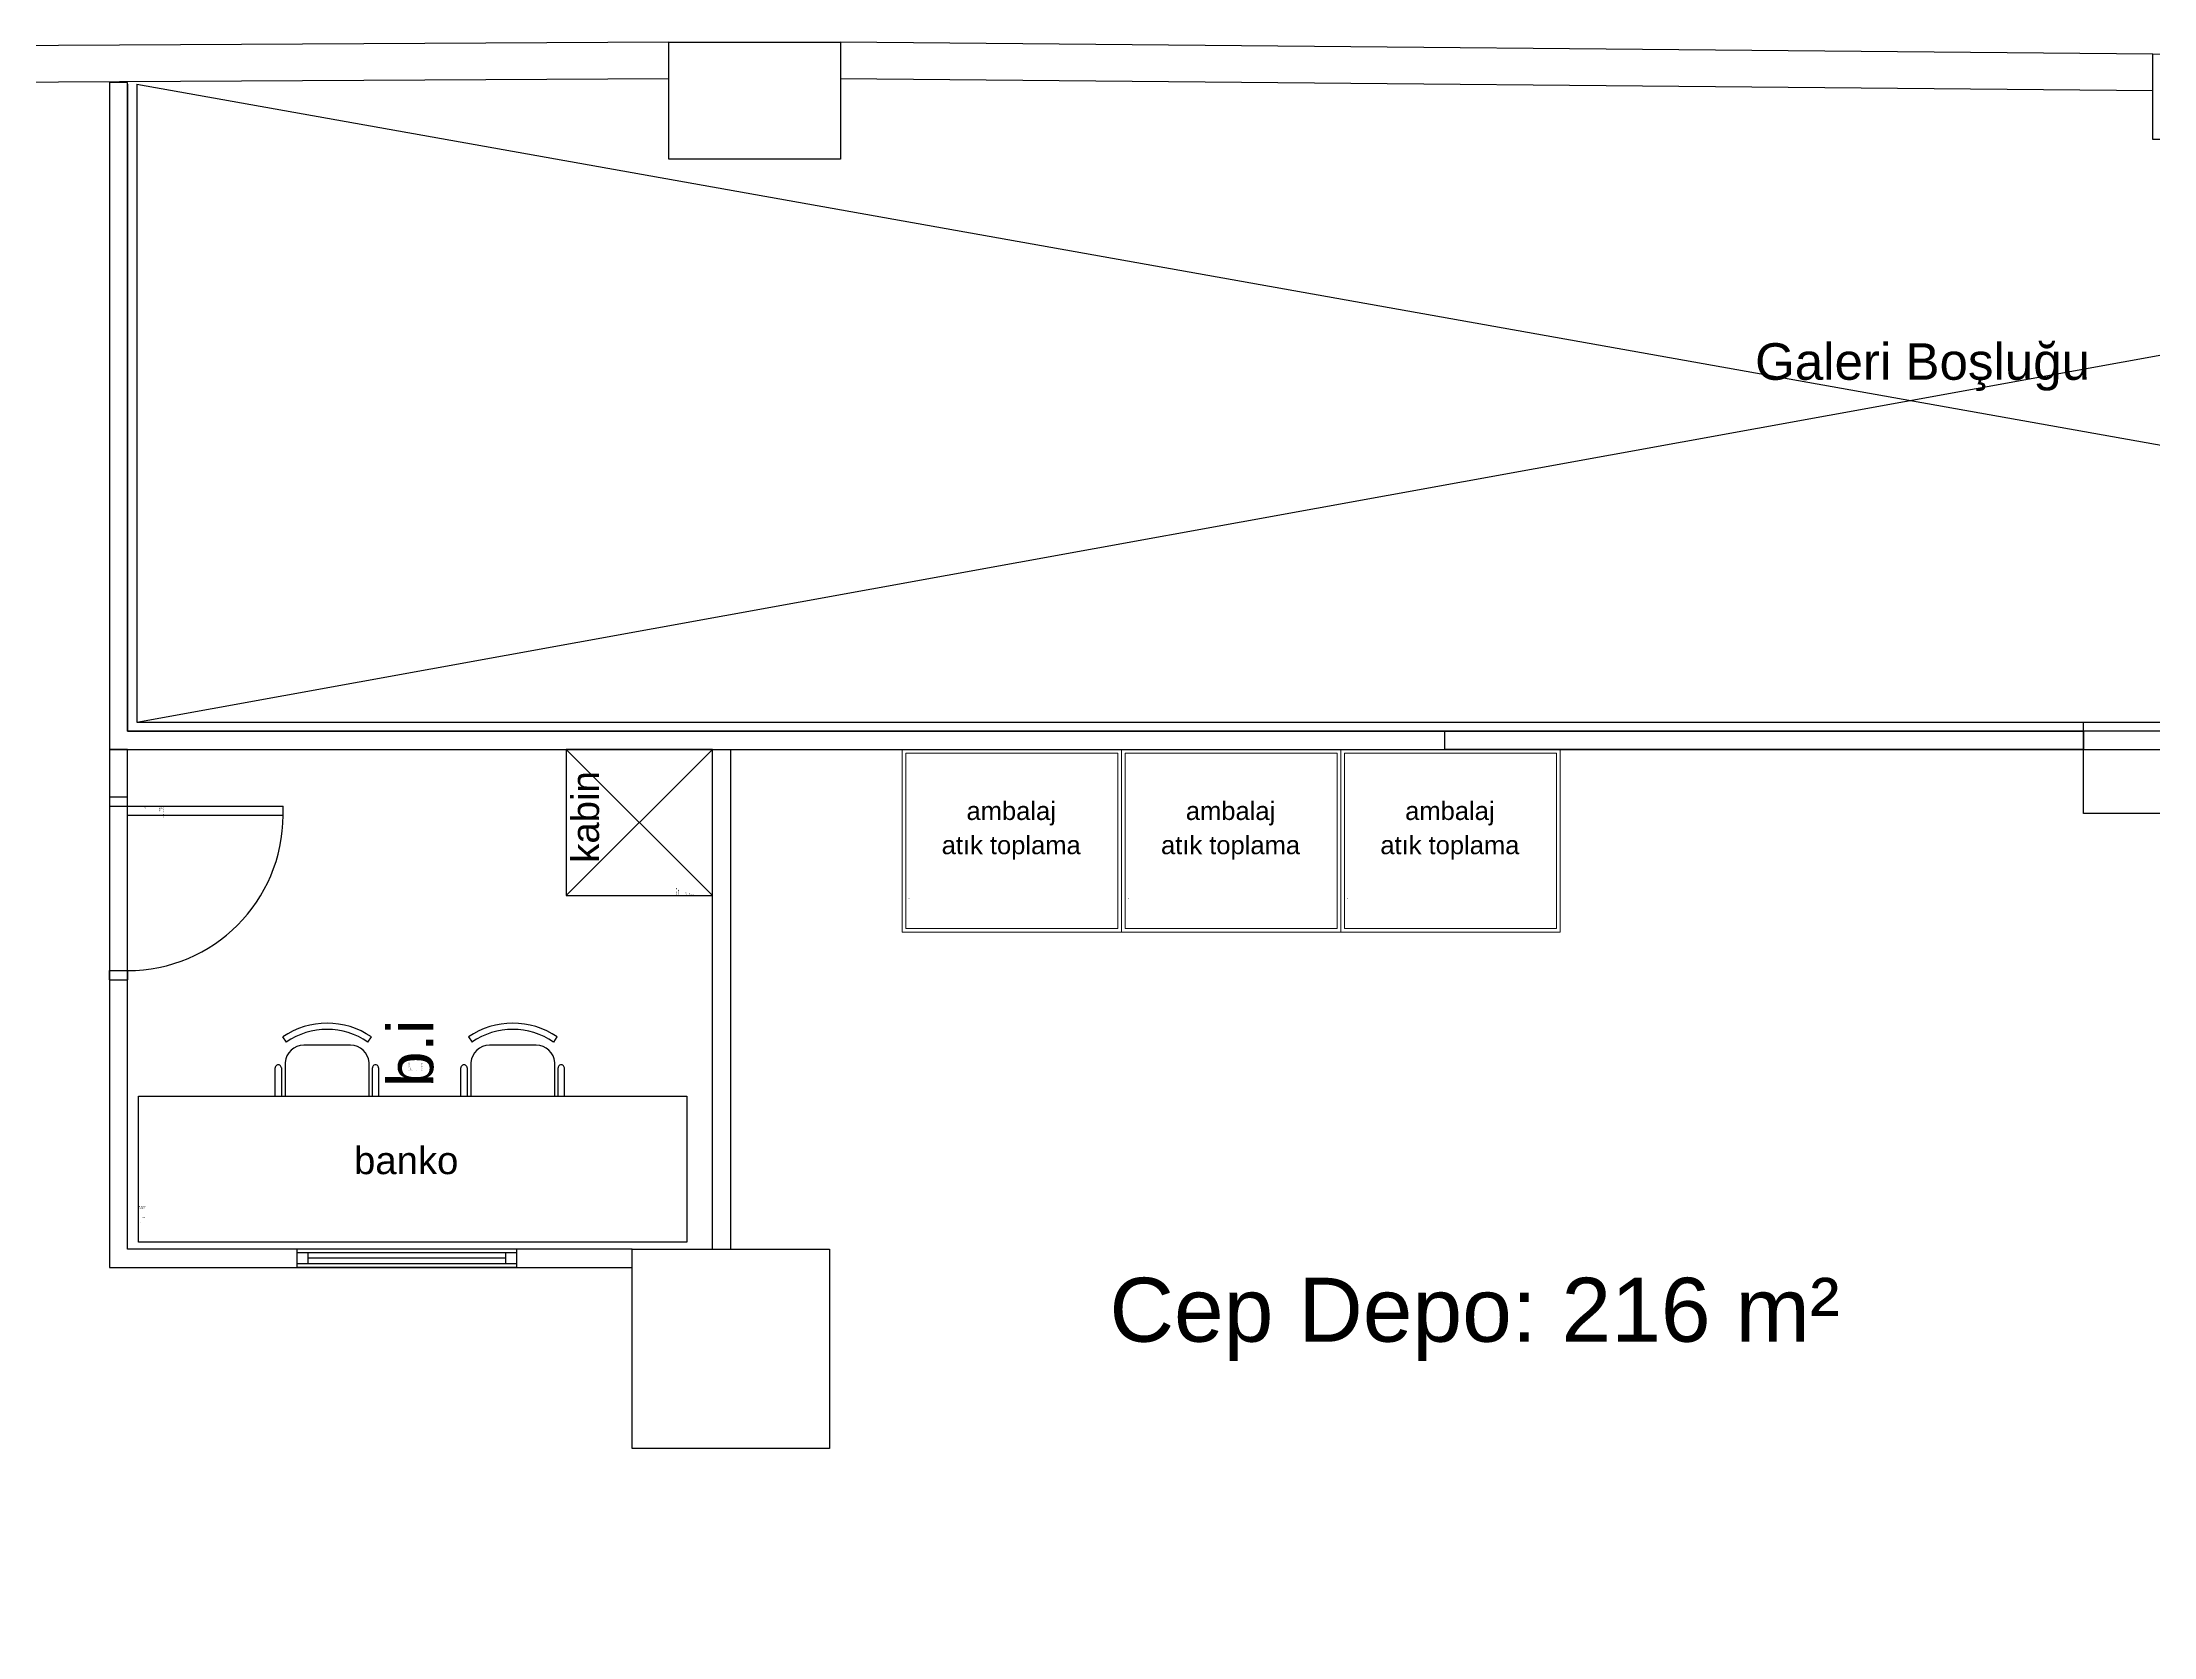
# Model space of a CAD drawing. Extents: x 2698 to 184165, y 3805 to 33846.
# Drawn here: x 162248 to 163403, y 31201 to 32074 of the extents above; entities that cross this region are included whole.
import ezdxf
from ezdxf.enums import TextEntityAlignment as Align

# ---------------------------------------------------------------- set-up
doc = ezdxf.new("R2010")
doc.units = 0
doc.header["$LTSCALE"] = 2
doc.layers.get('0').update_dxf_attribs({"color": 252, "linetype": 'CONTINUOUS'})
doc.layers.add('_MCA-0-MIM', color=252, linetype='CONTINUOUS', lineweight=18)
doc.layers.add('text', color=252, linetype='CONTINUOUS', lineweight=13)
for name, color, linetype in [('Alçıpan', 252, 'CONTINUOUS'), ('CAM', 252, 'CONTINUOUS'), ('depo tefriş', 252, 'CONTINUOUS'), ('Duvar', 25, 'CONTINUOUS'), ('KAPI', 252, 'CONTINUOUS'), ('Kolon', 52, 'CONTINUOUS'), ('Merdiven & Saft', 252, 'CONTINUOUS'), ('mjet yazı', 252, 'CONTINUOUS'), ('Planogram', 252, 'CONTINUOUS'), ('Tefriş', 252, 'CONTINUOUS')]:
    doc.layers.add(name, color=color, linetype=linetype)
doc.styles.add('antet 2', font='arial.ttf')
doc.styles.get("Standard").update_dxf_attribs({"font": 'arial.ttf'})
doc.styles.add('Text Of Place', font='swissl.ttf', dxfattribs={"height": 50})

# ---------------------------------------------------------------- blocks, each defined once
blk = doc.blocks.new('ambalaj atık kutusu - büyük')
for points in [[(0, 0), (120, 0), (120, 100), (0, 100)], [(2, 2), (118, 2), (118, 98), (2, 98)]]:
    blk.add_lwpolyline(points, close=True)
at = {"style": 'Text Of Place'}
for s, p in [('ambalaj', (59.6, 61.4)), ('atık toplama', (59.6, 42.7))]:
    blk.add_text(s, height=10, dxfattribs=at).set_placement(p, align=Align.CENTER)
at = {"layer": 'Planogram'}
for tag, p, height in [('KILITLI', (3.5, 20.3), 0.1), ('ALAN', (3.5, 19.3), 0.5), ('TIP', (3.5, 18.3), 0.5), ('ALT_TIP', (3.5, 17.3), 0.5), ('TANIM', (3.5, 16.3), 0.5), ('ALT_TANIM', (3.5, 15.3), 0.5), ('KAPAK', (3.5, 14.3), 0.5), ('YAPI', (3.5, 13.3), 0.5), ('KULLANIM_SEKLI', (3.5, 12.3), 0.5), ('KULLANIM', (3.5, 11.3), 0.5), ('DERINLIK', (3.5, 10.3), 0.5), ('UZUNLUK', (3.5, 9.3), 0.5), ('YUKSEKLIK', (3.5, 8.3), 0.5)]:
    blk.add_attdef(tag, p, '', height=height, dxfattribs=at)
blk = doc.blocks.new('kapı 90cm')
at = {"layer": 'KAPI'}
for p, q in [((5, 0), (5, 95)), ((10, 95), (5, 95)), ((10, 10), (10, 95)), ((0, 0), (0, 10)), ((10, 10), (0, 10)), ((0, 0), (5, 0)), ((95, 0), (95, 10)), ((95, 10), (100, 10)), ((100, 0), (95, 0)), ((100, 0), (100, 10))]:
    blk.add_line(p, q, dxfattribs=at)
blk.add_arc((10, 10), 85, 0, 90, dxfattribs=at)
at = {"layer": 'Planogram'}
for tag, p, height in [('KILITLI', (5, 31.4), 0.1), ('ALAN', (5, 30.4), 0.5), ('TIP', (5, 29.4), 0.5), ('ALT_TIP', (5, 28.4), 0.5), ('TANIM', (5, 27.4), 0.5), ('ALT_TANIM', (5, 26.4), 0.5), ('YAPI', (5, 24.4), 0.5), ('KAPAK', (5, 25.4), 0.5), ('KULLANIM_SEKLI', (5, 23.4), 0.5), ('YUKSEKLIK', (5, 19.4), 0.5), ('KULLANIM', (5, 22.4), 0.5), ('DERINLIK', (5, 21.4), 0.5), ('UZUNLUK', (5, 20.4), 0.5)]:
    blk.add_attdef(tag, p, '', height=height, dxfattribs=at)
blk = doc.blocks.new('CAM')
at = {"layer": 'CAM'}
for p, q in [((12928, 1570.8), (12928, 1560.8)), ((13048.1, 1570.8), (12928, 1570.8)), ((13048.1, 1568.8), (12928, 1568.8)), ((13048.1, 1562.8), (12928, 1562.8)), ((13048.1, 1560.8), (12928, 1560.8)), ((12934, 1568.8), (12934, 1562.8)), ((13042.1, 1565.8), (12934, 1565.8)), ((13042.1, 1568.8), (13042.1, 1562.8)), ((13048.1, 1570.8), (13048.1, 1560.8))]:
    blk.add_line(p, q, dxfattribs=at)
blk = doc.blocks.new('DFGFGHTH')
at = {"layer": 'Tefriş'}
for p, q in [((156699.3, 9391.2), (156697.4, 9394.1)), ((156746, 9394.1), (156744, 9391.2)), ((156708.9, 9389.5), (156734.4, 9389.5)), ((156693.5, 9377.1), (156693.5, 9361.7)), ((156696.9, 9361.7), (156696.9, 9377.1)), ((156698.7, 9361.7), (156698.6, 9380.1)), ((156744.7, 9380.1), (156744.6, 9361.7)), ((156746.6, 9377.1), (156746.6, 9361.7)), ((156750.1, 9361.7), (156750.1, 9377.1))]:
    blk.add_line(p, q, dxfattribs=at)
at = {"layer": 'Tefriş', "extrusion": (0, 0, -1)}
for centre, major_axis, start_param, end_param in [((156721.7, 9358.6), (-30.4, -30.4), 1.756144, 2.956245), ((156721.7, 9358.6), (-28, 28), 0.185348, 1.385448), ((156708.9, 9379.2), (-7.3, 7.3), -0.69866, 0.785398), ((156734.4, 9379.2), (-7.3, 7.3), 0.785398, 2.269456), ((156695.2, 9377.1), (-1.22, -1.22), 0.785398, 3.926991), ((156748.4, 9377.1), (-1.22, -1.22), 0.785398, 3.926991)]:
    blk.add_ellipse(centre, major_axis=major_axis, ratio=1, start_param=start_param, end_param=end_param, dxfattribs=at)
blk = doc.blocks.new('ofis banko')
at = {"layer": 'Tefriş'}
blk.add_lwpolyline([(0, 80), (300, 80), (300, 0), (0, 0)], close=True, dxfattribs=at)
at = {"layer": 'Tefriş', "xscale": -1}
for p in [(156824.9, -9281.7), (156926.5, -9281.7)]:
    blk.add_blockref('DFGFGHTH', p, dxfattribs=at)
at = {"style": 'Text Of Place'}
blk.add_text('banko', height=15, dxfattribs=at).set_placement((146.5, 37.3), align=Align.CENTER)
at = {"layer": 'Planogram'}
for tag, p, height in [('KILITLI', (0, 21.4), 0.1), ('ALAN', (0, 20.4), 0.5), ('TIP', (0, 19.4), 0.5), ('ALT_TIP', (0, 18.4), 0.5), ('TANIM', (0, 17.4), 0.5), ('ALT_TANIM', (0, 16.4), 0.5), ('YAPI', (0, 14.4), 0.5), ('KAPAK', (0, 15.4), 0.5), ('KULLANIM_SEKLI', (0, 13.4), 0.5), ('KULLANIM', (0, 12.4), 0.5), ('DERINLIK', (0, 11.4), 0.5), ('YUKSEKLIK', (0, 9.4), 0.5), ('UZUNLUK', (0, 10.4), 0.5)]:
    blk.add_attdef(tag, p, '', height=height, dxfattribs=at)
blk = doc.blocks.new('kabin büyük')
at = {"layer": 'Tefriş'}
for p, q in [((0, 0), (80, 80)), ((0, 80), (80, 0))]:
    blk.add_line(p, q, dxfattribs=at)
blk.add_lwpolyline([(0, 0), (80, 0), (80, 80), (0, 80)], close=True, dxfattribs=at)
at = {"layer": 'Planogram'}
for tag, p, height in [('KILITLI', (0, 21.4), 0.1), ('ALAN', (0, 20.4), 0.5), ('TIP', (0, 19.4), 0.5), ('ALT_TIP', (0, 18.4), 0.5), ('TANIM', (0, 17.4), 0.5), ('ALT_TANIM', (0, 16.4), 0.5), ('YAPI', (0, 14.4), 0.5), ('KAPAK', (0, 15.4), 0.5), ('KULLANIM_SEKLI', (0, 13.4), 0.5), ('KULLANIM', (0, 12.4), 0.5), ('DERINLIK', (0, 11.4), 0.5), ('YUKSEKLIK', (0, 9.4), 0.5), ('UZUNLUK', (0, 10.4), 0.5)]:
    blk.add_attdef(tag, p, '', height=height, dxfattribs=at)
at = {"layer": 'text', "style": 'Text Of Place'}
blk.add_text('kabin', height=15, dxfattribs=at).set_placement((18, 62.1))
blk = doc.blocks.new('bilgi işlem odası')
at = {"layer": 'Planogram'}
for tag, p, height in [('KILITLI', (39063.1, 3990.8), 0.1), ('ALAN', (39063.1, 3989.8), 0.5), ('TIP', (39063.1, 3988.8), 0.5), ('ALT_TIP', (39063.1, 3987.8), 0.5), ('TANIM', (39063.1, 3986.8), 0.5), ('ALT_TANIM', (39063.1, 3985.8), 0.5), ('KAPAK', (39063.1, 3984.8), 0.5), ('YAPI', (39063.1, 3983.8), 0.5), ('KULLANIM_SEKLI', (39063.1, 3982.8), 0.5), ('KULLANIM', (39063.1, 3981.8), 0.5), ('DERINLIK', (39063.1, 3980.8), 0.5), ('UZUNLUK', (39063.1, 3979.8), 0.5), ('YUKSEKLIK', (39063.1, 3978.8), 0.5)]:
    blk.add_attdef(tag, p, '', height=height, dxfattribs=at)
at = {"layer": 'text', "transparency": 33554687, "style": 'Text Of Place'}
blk.add_text('b.i', height=25, dxfattribs=at).set_placement((39072.4, 3975.8), align=Align.CENTER)
blk = doc.blocks.new('ZEMİN KAT')
at = {"layer": 'Alçıpan'}
for points in [[(170187.9, 30630), (171100.9, 30630), (171100.9, 31696.5), (169720.9, 31696.5), (169720.9, 32051.4), (169710.9, 32051.4), (169710.9, 31696.5), (169710.9, 31686.5), (171090.9, 31686.5), (171090.9, 30640), (170187.9, 30640)], [(169720.9, 31686.5), (169710.9, 31686.5), (169710.9, 31403), (169996.9, 31403), (169996.9, 31413), (169720.9, 31413)]]:
    blk.add_lwpolyline(points, close=True, dxfattribs=at)
for points in [[(170441.5, 31696.5), (170790.9, 31696.5), (170790.9, 31686.5), (170441.5, 31686.5), (170441.5, 31696.5)], [(170040.9, 31413), (170040.9, 31686.5)], [(170050.9, 31413), (170050.9, 31686.5)]]:
    blk.add_lwpolyline(points, dxfattribs=at)
at = {"layer": 'Duvar'}
for p, q in [((170016.9, 32073.5), (169455.4, 32070.5)), ((170828.9, 32067), (170110.9, 32073.5)), ((170016.9, 32053.5), (169455.4, 32050.5)), ((170828.9, 32047), (170110.9, 32053.5))]:
    blk.add_line(p, q, dxfattribs=at)
at = {"layer": 'Kolon'}
for points in [[(170016.9, 32073.5), (170110.9, 32073.5), (170110.9, 32009.5), (170016.9, 32009.5)], [(170828.9, 32067), (170901.9, 32067.3), (170901.9, 32020.3), (170828.9, 32020.3)], [(170790.9, 31701.5), (170927.9, 31701.5), (170927.9, 31651.5), (170790.9, 31651.5)], [(169996.9, 31304), (169996.9, 31413), (170104.9, 31413), (170104.9, 31304)]]:
    blk.add_lwpolyline(points, close=True, dxfattribs=at)
at = {"layer": 'Merdiven & Saft'}
for p, q in [((169720.9, 32050.5), (169720.9, 31696.5)), ((169725.9, 31701.5), (171683.4, 32056.5)), ((169725.9, 32050.5), (169725.9, 31701.5)), ((169725.9, 32050.5), (171683.4, 31701.5)), ((169725.9, 31701.5), (170790.9, 31701.5)), ((169720.9, 31696.5), (170790.9, 31696.5))]:
    blk.add_line(p, q, dxfattribs=at)
for p in [(170144.7, 31586.5), (170264.7, 31586.5), (170384.7, 31586.5)]:
    blk.add_blockref('ambalaj atık kutusu - büyük', p).add_auto_attribs({'TIP': 'a'})
at = {"rotation": 90}
blk.add_blockref('bilgi işlem odası', (173863.9, -7552.2), dxfattribs=at).add_auto_attribs({'ALAN': '-', 'KILITLI': 'H', 'YUKSEKLIK': '-', 'UZUNLUK': '-', 'DERINLIK': '-', 'KULLANIM': 'BILGI ISLEM', 'KULLANIM_SEKLI': '-', 'YAPI': '-', 'KAPAK': '-', 'ALT_TANIM': '-', 'TANIM': '-', 'ALT_TIP': 'ODA', 'TIP': 'DEPO ALANI'})
blk.add_blockref('CAM', (156885.5, 29842.3))
at = {"layer": 'depo tefriş'}
for name, p, rotation, values in [('kabin büyük', (170040.9, 31606.5), 90, {'ALAN': '-', 'KILITLI': 'H', 'YUKSEKLIK': '-', 'UZUNLUK': '80', 'DERINLIK': '80', 'KULLANIM': 'KABIN', 'KULLANIM_SEKLI': '-', 'YAPI': 'BUYUK', 'KAPAK': '-', 'ALT_TANIM': '-', 'TANIM': '-', 'ALT_TIP': 'MALZEME', 'TIP': 'DEPO ALANI'}), ('kapı 90cm', (169710.9, 31660.5), 270, {'ALAN': '-', 'KILITLI': 'H', 'YUKSEKLIK': '210', 'UZUNLUK': '94', 'DERINLIK': '-', 'KULLANIM': '-', 'KULLANIM_SEKLI': '-', 'YAPI': '-', 'KAPAK': '-', 'ALT_TANIM': '-', 'TANIM': 'MANUEL', 'ALT_TIP': 'KAPI', 'TIP': 'KARMA UNITELER'})]:
    blk.add_blockref(name, p, dxfattribs=dict(at, rotation=rotation)).add_auto_attribs(values)
blk.add_blockref('ofis banko', (169726.8, 31416.8), dxfattribs=at).add_auto_attribs({'ALAN': '-', 'KILITLI': 'H', 'YUKSEKLIK': '-', 'UZUNLUK': '300', 'DERINLIK': '80', 'KULLANIM': '-', 'KULLANIM_SEKLI': 'OFIS BANKO', 'YAPI': '-', 'KAPAK': '-', 'ALT_TANIM': '-', 'TANIM': '-', 'ALT_TIP': 'MALZEME', 'TIP': 'DEPO ALANI'})
for tag, p in [('PLN_ID', (172923.1, 31560.2)), ('FORMAT', (174194.8, 31176.9)), ('UNITE_SAYISI', (174194.9, 31176.7)), ('GRUP', (174195.1, 31176.4)), ('PLANOGRAM_ADI', (174195.3, 31176.2)), ('PLN_ID', (173933, 31088.8)), ('FORMAT', (173764, 30846.3)), ('UNITE_SAYISI', (173764.2, 30846)), ('GRUP', (173764.4, 30845.8)), ('PLANOGRAM_ADI', (173764.6, 30845.6)), ('PLN_ID', (173765.4, 30824.2)), ('PLN_ID', (173999.9, 30002.7)), ('FORMAT', (170580.6, 29917.5)), ('UNITE_SAYISI', (170580.8, 29917.2)), ('GRUP', (170580.9, 29917)), ('PLANOGRAM_ADI', (170581.1, 29916.8)), ('PLN_ID', (170582, 29895.4)), ('FORMAT', (169488.8, 29510.6)), ('UNITE_SAYISI', (169489, 29510.3)), ('GRUP', (169489.1, 29510.1)), ('PLANOGRAM_ADI', (169489.3, 29509.9)), ('PLN_ID', (169490.2, 29488.6)), ('FORMAT', (173143.4, 29324.4)), ('UNITE_SAYISI', (173143.6, 29324.2)), ('GRUP', (173143.8, 29323.9)), ('PLANOGRAM_ADI', (173143.9, 29323.7)), ('PLN_ID', (173144.8, 29302.4))]:
    blk.add_attdef(tag, p, '', height=0.162, rotation=35.4182)
at = {"color": 252}
for tag, p in [('FORMAT', (173517.6, 30361.9)), ('UNITE_SAYISI', (173517.8, 30361.6)), ('GRUP', (173518, 30361.4)), ('PLANOGRAM_ADI', (173518.1, 30361.2)), ('PLN_ID', (173519, 30339.8)), ('FORMAT', (174014.7, 29571.2)), ('UNITE_SAYISI', (174014.9, 29571)), ('GRUP', (174015.1, 29570.8)), ('PLANOGRAM_ADI', (174015.2, 29570.6)), ('PLN_ID', (174016.1, 29549.2))]:
    blk.add_attdef(tag, p, '', height=0.162, rotation=35.4182, dxfattribs=at)
at = {"layer": 'Merdiven & Saft', "lineweight": 30, "style": 'antet 2'}
blk.add_text('Galeri Boşluğu', height=20, dxfattribs=at).set_placement((170611.3, 31888.8))
at = {"layer": 'mjet yazı', "style": 'Text Of Place'}
blk.add_text('Cep Depo: 216 m²', height=35, dxfattribs=at).set_placement((170457.8, 31362.4), align=Align.CENTER)
at = {"layer": 'Planogram'}
for tag, p, height, rotation in [('KULLANIM_SEKLI', (172905, 31695.6), 0.5, 180), ('YUKSEKLIK', (172905, 31699.6), 0.5, 180), ('ALT_TANIM', (172905, 31692.6), 0.5, 180), ('KULLANIM', (172905, 31696.6), 0.5, 180), ('UZUNLUK', (172905, 31698.6), 0.5, 180), ('DERINLIK', (172905, 31697.6), 0.5, 180), ('ALT_TIP', (172905, 31690.6), 0.5, 180), ('KAPAK', (172905, 31693.6), 0.5, 180), ('TANIM', (172905, 31691.6), 0.5, 180), ('ALAN', (172905, 31688.6), 0.5, 180), ('YAPI', (172905, 31694.6), 0.5, 180), ('TIP', (172905, 31689.6), 0.5, 180), ('KULLANIM_SEKLI', (173410, 31695.6), 0.5, 180), ('YUKSEKLIK', (173410, 31699.6), 0.5, 180), ('ALT_TANIM', (173410, 31692.6), 0.5, 180), ('KULLANIM', (173410, 31696.6), 0.5, 180), ('UZUNLUK', (173410, 31698.6), 0.5, 180), ('DERINLIK', (173410, 31697.6), 0.5, 180), ('ALT_TIP', (173410, 31690.6), 0.5, 180), ('KAPAK', (173410, 31693.6), 0.5, 180), ('TANIM', (173410, 31691.6), 0.5, 180), ('ALAN', (173410, 31688.6), 0.5, 180), ('YAPI', (173410, 31694.6), 0.5, 180), ('TIP', (173410, 31689.6), 0.5, 180), ('KILITLI', (172905, 31687.6), 0.1, 180), ('KILITLI', (173410, 31687.6), 0.1, 180), ('YUKSEKLIK', (173413.4, 31616), 0.5, 270), ('UZUNLUK', (173414.4, 31616), 0.5, 270), ('DERINLIK', (173415.4, 31616), 0.5, 270), ('KULLANIM', (173416.4, 31616), 0.5, 270), ('KULLANIM_SEKLI', (173417.4, 31616), 0.5, 270), ('YAPI', (173418.4, 31616), 0.5, 270), ('KAPAK', (173419.4, 31616), 0.5, 270), ('ALT_TANIM', (173420.4, 31616), 0.5, 270), ('TANIM', (173421.4, 31616), 0.5, 270), ('ALT_TIP', (173422.4, 31616), 0.5, 270), ('TIP', (173423.4, 31616), 0.5, 270), ('ALAN', (173424.4, 31616), 0.5, 270), ('KILITLI', (173425.4, 31616), 0.1, 270), ('YUKSEKLIK', (173512, 31599.4), 0.5, 180), ('KULLANIM', (173512, 31596.4), 0.5, 180), ('UZUNLUK', (173512, 31598.4), 0.5, 180), ('DERINLIK', (173512, 31597.4), 0.5, 180), ('YUKSEKLIK', (174142, 31599.4), 0.5, 180), ('KULLANIM', (174142, 31596.4), 0.5, 180), ('UZUNLUK', (174142, 31598.4), 0.5, 180), ('DERINLIK', (174142, 31597.4), 0.5, 180), ('KULLANIM_SEKLI', (173512, 31595.4), 0.5, 180), ('ALT_TANIM', (173512, 31592.4), 0.5, 180), ('ALT_TIP', (173512, 31590.4), 0.5, 180), ('KAPAK', (173512, 31593.4), 0.5, 180), ('TANIM', (173512, 31591.4), 0.5, 180), ('ALAN', (173512, 31588.4), 0.5, 180), ('YAPI', (173512, 31594.4), 0.5, 180), ('TIP', (173512, 31589.4), 0.5, 180), ('KILITLI', (173512, 31587.4), 0.1, 180), ('KULLANIM_SEKLI', (174142, 31595.4), 0.5, 180), ('ALT_TANIM', (174142, 31592.4), 0.5, 180), ('ALT_TIP', (174142, 31590.4), 0.5, 180), ('KAPAK', (174142, 31593.4), 0.5, 180), ('TANIM', (174142, 31591.4), 0.5, 180), ('ALAN', (174142, 31588.4), 0.5, 180), ('YAPI', (174142, 31594.4), 0.5, 180), ('TIP', (174142, 31589.4), 0.5, 180), ('KILITLI', (174142, 31587.4), 0.1, 180), ('YUKSEKLIK', (173413.4, 31517), 0.5, 270), ('UZUNLUK', (173414.4, 31517), 0.5, 270), ('DERINLIK', (173415.4, 31517), 0.5, 270), ('KULLANIM', (173416.4, 31517), 0.5, 270), ('KULLANIM_SEKLI', (173417.4, 31517), 0.5, 270), ('YAPI', (173418.4, 31517), 0.5, 270), ('KAPAK', (173419.4, 31517), 0.5, 270), ('ALT_TANIM', (173420.4, 31517), 0.5, 270), ('TANIM', (173421.4, 31517), 0.5, 270), ('ALT_TIP', (173422.4, 31517), 0.5, 270), ('TIP', (173423.4, 31517), 0.5, 270), ('ALAN', (173424.4, 31517), 0.5, 270), ('KILITLI', (173425.4, 31517), 0.1, 270), ('YUKSEKLIK', (174167.3, 31514.1), 0.5, 270), ('UZUNLUK', (174168.3, 31514.1), 0.5, 270), ('DERINLIK', (174169.3, 31514.1), 0.5, 270), ('KULLANIM', (174170.3, 31514.1), 0.5, 270), ('KULLANIM_SEKLI', (174171.3, 31514.1), 0.5, 270), ('YAPI', (174172.3, 31514.1), 0.5, 270), ('KAPAK', (174173.3, 31514.1), 0.5, 270), ('ALT_TANIM', (174174.3, 31514.1), 0.5, 270), ('TANIM', (174175.3, 31514.1), 0.5, 270), ('ALT_TIP', (174176.3, 31514.1), 0.5, 270), ('TIP', (174177.3, 31514.1), 0.5, 270), ('ALAN', (174178.3, 31514.1), 0.5, 270), ('KILITLI', (174179.3, 31514.1), 0.1, 270), ('ALT_TIP', (174246.9, 31259.1), 0.5, 90), ('TANIM', (174247.9, 31259.1), 0.5, 90), ('ALT_TANIM', (174248.9, 31259.1), 0.5, 90), ('KAPAK', (174249.9, 31259.1), 0.5, 90), ('KULLANIM_SEKLI', (174251.9, 31259.1), 0.5, 90), ('KULLANIM', (174252.9, 31259.1), 0.5, 90), ('DERINLIK', (174253.9, 31259.1), 0.5, 90), ('UZUNLUK', (174254.9, 31259.1), 0.5, 90), ('YUKSEKLIK', (174255.9, 31259.1), 0.5, 90), ('KILITLI', (174243.9, 31259.1), 0.1, 90), ('ALAN', (174244.9, 31259.1), 0.5, 90), ('TIP', (174245.9, 31259.1), 0.5, 90), ('YAPI', (174250.9, 31259.1), 0.5, 90), ('ALT_TANIM', (173989.3, 30934.2), 0.5, 90), ('KULLANIM_SEKLI', (173992.3, 30934.2), 0.5, 90), ('KULLANIM', (173993.3, 30934.2), 0.5, 90), ('YUKSEKLIK', (173996.3, 30934.2), 0.5, 90), ('YUKSEKLIK', (173907.7, 30934.2), 0.5, 270), ('UZUNLUK', (173908.7, 30934.2), 0.5, 270), ('DERINLIK', (173909.7, 30934.2), 0.5, 270), ('KULLANIM', (173910.7, 30934.2), 0.5, 270), ('KULLANIM_SEKLI', (173911.7, 30934.2), 0.5, 270), ('YAPI', (173912.7, 30934.2), 0.5, 270), ('KAPAK', (173913.7, 30934.2), 0.5, 270), ('ALT_TANIM', (173914.7, 30934.2), 0.5, 270), ('TANIM', (173915.7, 30934.2), 0.5, 270), ('ALT_TIP', (173916.7, 30934.2), 0.5, 270), ('TIP', (173917.7, 30934.2), 0.5, 270), ('ALAN', (173918.7, 30934.2), 0.5, 270), ('KILITLI', (173919.7, 30934.2), 0.1, 270), ('KILITLI', (173984.3, 30934.2), 0.1, 90), ('ALAN', (173985.3, 30934.2), 0.5, 90), ('TIP', (173986.3, 30934.2), 0.5, 90), ('ALT_TIP', (173987.3, 30934.2), 0.5, 90), ('TANIM', (173988.3, 30934.2), 0.5, 90), ('KAPAK', (173990.3, 30934.2), 0.5, 90), ('YAPI', (173991.3, 30934.2), 0.5, 90), ('DERINLIK', (173994.3, 30934.2), 0.5, 90), ('UZUNLUK', (173995.3, 30934.2), 0.5, 90), ('YUKSEKLIK', (169421.8, 30001.9), 0.5, 270), ('YAPI', (169426.8, 30001.9), 0.5, 270), ('ALT_TANIM', (169428.8, 30001.9), 0.5, 270), ('TANIM', (169429.8, 30001.9), 0.5, 270), ('ALT_TIP', (169430.8, 30001.9), 0.5, 270), ('TIP', (169431.8, 30001.9), 0.5, 270), ('ALAN', (169432.8, 30001.9), 0.5, 270), ('KILITLI', (169433.8, 30001.9), 0.1, 270), ('YUKSEKLIK', (169420.4, 29996.9), 0.5, 270), ('UZUNLUK', (169421.4, 29996.9), 0.5, 270), ('DERINLIK', (169422.4, 29996.9), 0.5, 270), ('UZUNLUK', (169422.8, 30001.9), 0.5, 270), ('KULLANIM', (169423.4, 29996.9), 0.5, 270), ('DERINLIK', (169423.8, 30001.9), 0.5, 270), ('KULLANIM_SEKLI', (169424.4, 29996.9), 0.5, 270), ('KULLANIM', (169424.8, 30001.9), 0.5, 270), ('YAPI', (169425.4, 29996.9), 0.5, 270), ('KULLANIM_SEKLI', (169425.8, 30001.9), 0.5, 270), ('KAPAK', (169426.4, 29996.9), 0.5, 270), ('ALT_TANIM', (169427.4, 29996.9), 0.5, 270), ('KAPAK', (169427.8, 30001.9), 0.5, 270), ('TANIM', (169428.4, 29996.9), 0.5, 270), ('ALT_TIP', (169429.4, 29996.9), 0.5, 270), ('TIP', (169430.4, 29996.9), 0.5, 270), ('ALAN', (169431.4, 29996.9), 0.5, 270), ('KILITLI', (169432.4, 29996.9), 0.1, 270), ('YUKSEKLIK', (169420.4, 29746.9), 0.5, 270), ('UZUNLUK', (169421.4, 29746.9), 0.5, 270), ('DERINLIK', (169422.4, 29746.9), 0.5, 270), ('KULLANIM', (169423.4, 29746.9), 0.5, 270), ('KULLANIM_SEKLI', (169424.4, 29746.9), 0.5, 270), ('YAPI', (169425.4, 29746.9), 0.5, 270), ('KAPAK', (169426.4, 29746.9), 0.5, 270), ('ALT_TANIM', (169427.4, 29746.9), 0.5, 270), ('TANIM', (169428.4, 29746.9), 0.5, 270), ('ALT_TIP', (169429.4, 29746.9), 0.5, 270), ('TIP', (169430.4, 29746.9), 0.5, 270), ('ALAN', (169431.4, 29746.9), 0.5, 270), ('KILITLI', (169432.4, 29746.9), 0.1, 270), ('YUKSEKLIK', (169421.8, 29496.9), 0.5, 270), ('UZUNLUK', (169422.8, 29496.9), 0.5, 270), ('DERINLIK', (169423.8, 29496.9), 0.5, 270), ('KULLANIM', (169424.8, 29496.9), 0.5, 270), ('KULLANIM_SEKLI', (169425.8, 29496.9), 0.5, 270), ('YAPI', (169426.8, 29496.9), 0.5, 270), ('KAPAK', (169427.8, 29496.9), 0.5, 270), ('ALT_TANIM', (169428.8, 29496.9), 0.5, 270), ('TANIM', (169429.8, 29496.9), 0.5, 270), ('ALT_TIP', (169430.8, 29496.9), 0.5, 270), ('TIP', (169431.8, 29496.9), 0.5, 270), ('ALAN', (169432.8, 29496.9), 0.5, 270), ('KILITLI', (169433.8, 29496.9), 0.1, 270)]:
    blk.add_attdef(tag, p, '', height=height, rotation=rotation, dxfattribs=at)
for tag, p, height in [('KILITLI', (173762, 31527.6), 0.1), ('ALAN', (173762, 31526.6), 0.5), ('KILITLI', (173512, 31522.9), 0.1), ('ALAN', (173512, 31521.9), 0.5), ('TIP', (173512, 31520.9), 0.5), ('ALT_TIP', (173512, 31519.9), 0.5), ('TANIM', (173512, 31518.9), 0.5), ('ALT_TANIM', (173512, 31517.9), 0.5), ('KAPAK', (173512, 31516.9), 0.5), ('YAPI', (173512, 31515.9), 0.5), ('KULLANIM_SEKLI', (173512, 31514.9), 0.5), ('TIP', (173762, 31525.6), 0.5), ('ALT_TIP', (173762, 31524.6), 0.5), ('TANIM', (173762, 31523.6), 0.5), ('ALT_TANIM', (173762, 31522.6), 0.5), ('KAPAK', (173762, 31521.6), 0.5), ('YAPI', (173762, 31520.6), 0.5), ('KULLANIM_SEKLI', (173762, 31519.6), 0.5), ('KULLANIM', (173762, 31518.6), 0.5), ('DERINLIK', (173762, 31517.6), 0.5), ('UZUNLUK', (173762, 31516.6), 0.5), ('YUKSEKLIK', (173762, 31515.6), 0.5), ('KULLANIM', (173512, 31513.9), 0.5), ('DERINLIK', (173512, 31512.9), 0.5), ('UZUNLUK', (173512, 31511.9), 0.5), ('YUKSEKLIK', (173512, 31510.9), 0.5), ('KILITLI', (173279.3, 29267.9), 0.1), ('ALAN', (173279.3, 29266.9), 0.5), ('TIP', (173279.3, 29265.9), 0.5), ('ALT_TIP', (173279.3, 29264.9), 0.5), ('TANIM', (173279.3, 29263.9), 0.5), ('ALT_TANIM', (173279.3, 29262.9), 0.5), ('KAPAK', (173279.3, 29261.9), 0.5), ('YAPI', (173279.3, 29260.9), 0.5), ('KULLANIM_SEKLI', (173279.3, 29259.9), 0.5), ('KULLANIM', (173279.3, 29258.9), 0.5), ('DERINLIK', (173279.3, 29257.9), 0.5), ('UZUNLUK', (173279.3, 29256.9), 0.5), ('YUKSEKLIK', (173279.3, 29255.9), 0.5)]:
    blk.add_attdef(tag, p, '', height=height, dxfattribs=at)
at = {"layer": 'Planogram', "color": 252}
for tag, p, height in [('KILITLI', (173023.3, 31231), 0.1), ('ALAN', (173023.3, 31230), 0.5), ('TIP', (173023.3, 31229), 0.5), ('ALT_TIP', (173023.3, 31228), 0.5), ('TANIM', (173023.3, 31227), 0.5), ('ALT_TANIM', (173023.3, 31226), 0.5), ('KILITLI', (173383.4, 31231), 0.1), ('ALAN', (173383.4, 31230), 0.5), ('TIP', (173383.4, 31229), 0.5), ('ALT_TIP', (173383.4, 31228), 0.5), ('TANIM', (173383.4, 31227), 0.5), ('ALT_TANIM', (173383.4, 31226), 0.5), ('KAPAK', (173023.3, 31225), 0.5), ('YAPI', (173023.3, 31224), 0.5), ('KULLANIM_SEKLI', (173023.3, 31223), 0.5), ('KULLANIM', (173023.3, 31222), 0.5), ('DERINLIK', (173023.3, 31221), 0.5), ('UZUNLUK', (173023.3, 31220), 0.5), ('YUKSEKLIK', (173023.3, 31219), 0.5), ('KAPAK', (173383.4, 31225), 0.5), ('YAPI', (173383.4, 31224), 0.5), ('KULLANIM_SEKLI', (173383.4, 31223), 0.5), ('KULLANIM', (173383.4, 31222), 0.5), ('DERINLIK', (173383.4, 31221), 0.5), ('UZUNLUK', (173383.4, 31220), 0.5), ('YUKSEKLIK', (173383.4, 31219), 0.5), ('KILITLI', (173023.3, 30405), 0.1), ('ALAN', (173023.3, 30404), 0.5), ('TIP', (173023.3, 30403), 0.5), ('ALT_TIP', (173023.3, 30402), 0.5), ('TANIM', (173023.3, 30401), 0.5), ('ALT_TANIM', (173023.3, 30400), 0.5), ('KAPAK', (173023.3, 30399), 0.5), ('YAPI', (173023.3, 30398), 0.5), ('KULLANIM_SEKLI', (173023.3, 30397), 0.5), ('KULLANIM', (173023.3, 30396), 0.5), ('DERINLIK', (173023.3, 30395), 0.5), ('UZUNLUK', (173023.3, 30394), 0.5), ('YUKSEKLIK', (173023.3, 30393), 0.5), ('KILITLI', (173385.3, 30355), 0.1), ('ALAN', (173385.3, 30354), 0.5), ('TIP', (173385.3, 30353), 0.5), ('ALT_TIP', (173385.3, 30352), 0.5), ('TANIM', (173385.3, 30351), 0.5), ('ALT_TANIM', (173385.3, 30350), 0.5), ('KAPAK', (173385.3, 30349), 0.5), ('YAPI', (173385.3, 30348), 0.5), ('KULLANIM_SEKLI', (173385.3, 30347), 0.5), ('KULLANIM', (173385.3, 30346), 0.5), ('DERINLIK', (173385.3, 30345), 0.5), ('UZUNLUK', (173385.3, 30344), 0.5), ('YUKSEKLIK', (173385.3, 30343), 0.5)]:
    blk.add_attdef(tag, p, '', height=height, dxfattribs=at)
for tag, p, height, rotation in [('YUKSEKLIK', (173386.7, 31217.5), 0.5, 270), ('UZUNLUK', (173387.7, 31217.5), 0.5, 270), ('DERINLIK', (173388.7, 31217.5), 0.5, 270), ('KULLANIM', (173389.7, 31217.5), 0.5, 270), ('KULLANIM_SEKLI', (173390.7, 31217.5), 0.5, 270), ('YAPI', (173391.7, 31217.5), 0.5, 270), ('KAPAK', (173392.7, 31217.5), 0.5, 270), ('ALT_TANIM', (173393.7, 31217.5), 0.5, 270), ('TANIM', (173394.7, 31217.5), 0.5, 270), ('ALT_TIP', (173395.7, 31217.5), 0.5, 270), ('TIP', (173396.7, 31217.5), 0.5, 270), ('ALAN', (173397.7, 31217.5), 0.5, 270), ('KILITLI', (173398.7, 31217.5), 0.1, 270), ('KILITLI', (173095.8, 31032.5), 0.1, 90), ('ALAN', (173096.8, 31032.5), 0.5, 90), ('TIP', (173097.8, 31032.5), 0.5, 90), ('ALT_TIP', (173098.8, 31032.5), 0.5, 90), ('TANIM', (173099.8, 31032.5), 0.5, 90), ('ALT_TANIM', (173100.8, 31032.5), 0.5, 90), ('KAPAK', (173101.8, 31032.5), 0.5, 90), ('YAPI', (173102.8, 31032.5), 0.5, 90), ('KULLANIM_SEKLI', (173103.8, 31032.5), 0.5, 90), ('KULLANIM', (173104.8, 31032.5), 0.5, 90), ('DERINLIK', (173105.8, 31032.5), 0.5, 90), ('UZUNLUK', (173106.8, 31032.5), 0.5, 90), ('YUKSEKLIK', (173107.8, 31032.5), 0.5, 90), ('KILITLI', (173194.8, 31032.5), 0.1, 90), ('ALAN', (173195.8, 31032.5), 0.5, 90), ('TIP', (173196.8, 31032.5), 0.5, 90), ('ALT_TIP', (173197.8, 31032.5), 0.5, 90), ('TANIM', (173198.8, 31032.5), 0.5, 90), ('ALT_TANIM', (173199.8, 31032.5), 0.5, 90), ('KAPAK', (173200.8, 31032.5), 0.5, 90), ('YAPI', (173201.8, 31032.5), 0.5, 90), ('KULLANIM_SEKLI', (173202.8, 31032.5), 0.5, 90), ('KULLANIM', (173203.8, 31032.5), 0.5, 90), ('DERINLIK', (173204.8, 31032.5), 0.5, 90), ('UZUNLUK', (173205.8, 31032.5), 0.5, 90), ('YUKSEKLIK', (173206.8, 31032.5), 0.5, 90), ('YUKSEKLIK', (173386.7, 31007.5), 0.5, 270), ('UZUNLUK', (173387.7, 31007.5), 0.5, 270), ('DERINLIK', (173388.7, 31007.5), 0.5, 270), ('KULLANIM', (173389.7, 31007.5), 0.5, 270), ('KULLANIM_SEKLI', (173390.7, 31007.5), 0.5, 270), ('YAPI', (173391.7, 31007.5), 0.5, 270), ('KAPAK', (173392.7, 31007.5), 0.5, 270), ('ALT_TANIM', (173393.7, 31007.5), 0.5, 270), ('TANIM', (173394.7, 31007.5), 0.5, 270), ('ALT_TIP', (173395.7, 31007.5), 0.5, 270), ('TIP', (173396.7, 31007.5), 0.5, 270), ('ALAN', (173397.7, 31007.5), 0.5, 270), ('KILITLI', (173398.7, 31007.5), 0.1, 270), ('YUKSEKLIK', (173485.7, 30868.5), 0.5, 270), ('UZUNLUK', (173486.7, 30868.5), 0.5, 270), ('DERINLIK', (173487.7, 30868.5), 0.5, 270), ('KULLANIM', (173488.7, 30868.5), 0.5, 270), ('KULLANIM_SEKLI', (173489.7, 30868.5), 0.5, 270), ('YAPI', (173490.7, 30868.5), 0.5, 270), ('KAPAK', (173491.7, 30868.5), 0.5, 270), ('ALT_TANIM', (173492.7, 30868.5), 0.5, 270), ('TANIM', (173493.7, 30868.5), 0.5, 270), ('ALT_TIP', (173494.7, 30868.5), 0.5, 270), ('TIP', (173495.7, 30868.5), 0.5, 270), ('ALAN', (173496.7, 30868.5), 0.5, 270), ('KILITLI', (173497.7, 30868.5), 0.1, 270), ('KILITLI', (173556.8, 30868.5), 0.1, 90), ('ALAN', (173557.8, 30868.5), 0.5, 90), ('TIP', (173558.8, 30868.5), 0.5, 90), ('ALT_TIP', (173559.8, 30868.5), 0.5, 90), ('TANIM', (173560.8, 30868.5), 0.5, 90), ('ALT_TANIM', (173561.8, 30868.5), 0.5, 90), ('KAPAK', (173562.8, 30868.5), 0.5, 90), ('YAPI', (173563.8, 30868.5), 0.5, 90), ('KULLANIM_SEKLI', (173564.8, 30868.5), 0.5, 90), ('KULLANIM', (173565.8, 30868.5), 0.5, 90), ('DERINLIK', (173566.8, 30868.5), 0.5, 90), ('UZUNLUK', (173567.8, 30868.5), 0.5, 90), ('YUKSEKLIK', (173568.8, 30868.5), 0.5, 90), ('KILITLI', (173095.8, 30847.5), 0.1, 90), ('ALAN', (173096.8, 30847.5), 0.5, 90), ('TIP', (173097.8, 30847.5), 0.5, 90), ('ALT_TIP', (173098.8, 30847.5), 0.5, 90), ('TANIM', (173099.8, 30847.5), 0.5, 90), ('ALT_TANIM', (173100.8, 30847.5), 0.5, 90), ('KAPAK', (173101.8, 30847.5), 0.5, 90), ('YAPI', (173102.8, 30847.5), 0.5, 90), ('KULLANIM_SEKLI', (173103.8, 30847.5), 0.5, 90), ('KULLANIM', (173104.8, 30847.5), 0.5, 90), ('DERINLIK', (173105.8, 30847.5), 0.5, 90), ('UZUNLUK', (173106.8, 30847.5), 0.5, 90), ('YUKSEKLIK', (173107.8, 30847.5), 0.5, 90), ('KILITLI', (173194.8, 30847.5), 0.1, 90), ('ALAN', (173195.8, 30847.5), 0.5, 90), ('TIP', (173196.8, 30847.5), 0.5, 90), ('ALT_TIP', (173197.8, 30847.5), 0.5, 90), ('TANIM', (173198.8, 30847.5), 0.5, 90), ('ALT_TANIM', (173199.8, 30847.5), 0.5, 90), ('KAPAK', (173200.8, 30847.5), 0.5, 90), ('YAPI', (173201.8, 30847.5), 0.5, 90), ('KULLANIM_SEKLI', (173202.8, 30847.5), 0.5, 90), ('KULLANIM', (173203.8, 30847.5), 0.5, 90), ('DERINLIK', (173204.8, 30847.5), 0.5, 90), ('UZUNLUK', (173205.8, 30847.5), 0.5, 90), ('YUKSEKLIK', (173206.8, 30847.5), 0.5, 90), ('KILITLI', (173095.8, 30662.5), 0.1, 90), ('ALAN', (173096.8, 30662.5), 0.5, 90), ('TIP', (173097.8, 30662.5), 0.5, 90), ('ALT_TIP', (173098.8, 30662.5), 0.5, 90), ('TANIM', (173099.8, 30662.5), 0.5, 90), ('ALT_TANIM', (173100.8, 30662.5), 0.5, 90), ('KAPAK', (173101.8, 30662.5), 0.5, 90), ('YAPI', (173102.8, 30662.5), 0.5, 90), ('KULLANIM_SEKLI', (173103.8, 30662.5), 0.5, 90), ('KULLANIM', (173104.8, 30662.5), 0.5, 90), ('DERINLIK', (173105.8, 30662.5), 0.5, 90), ('UZUNLUK', (173106.8, 30662.5), 0.5, 90), ('YUKSEKLIK', (173107.8, 30662.5), 0.5, 90), ('KILITLI', (173194.8, 30662.5), 0.1, 90), ('ALAN', (173195.8, 30662.5), 0.5, 90), ('TIP', (173196.8, 30662.5), 0.5, 90), ('ALT_TIP', (173197.8, 30662.5), 0.5, 90), ('TANIM', (173198.8, 30662.5), 0.5, 90), ('ALT_TANIM', (173199.8, 30662.5), 0.5, 90), ('KAPAK', (173200.8, 30662.5), 0.5, 90), ('YAPI', (173201.8, 30662.5), 0.5, 90), ('KULLANIM_SEKLI', (173202.8, 30662.5), 0.5, 90), ('KULLANIM', (173203.8, 30662.5), 0.5, 90), ('DERINLIK', (173204.8, 30662.5), 0.5, 90), ('UZUNLUK', (173205.8, 30662.5), 0.5, 90), ('YUKSEKLIK', (173206.8, 30662.5), 0.5, 90), ('YUKSEKLIK', (173485.7, 30658.5), 0.5, 270), ('UZUNLUK', (173486.7, 30658.5), 0.5, 270), ('DERINLIK', (173487.7, 30658.5), 0.5, 270), ('KULLANIM', (173488.7, 30658.5), 0.5, 270), ('KULLANIM_SEKLI', (173489.7, 30658.5), 0.5, 270), ('YAPI', (173490.7, 30658.5), 0.5, 270), ('KAPAK', (173491.7, 30658.5), 0.5, 270), ('ALT_TANIM', (173492.7, 30658.5), 0.5, 270), ('TANIM', (173493.7, 30658.5), 0.5, 270), ('ALT_TIP', (173494.7, 30658.5), 0.5, 270), ('TIP', (173495.7, 30658.5), 0.5, 270), ('ALAN', (173496.7, 30658.5), 0.5, 270), ('KILITLI', (173497.7, 30658.5), 0.1, 270), ('ALAN', (173458.8, 30612.5), 0.5, 90), ('ALT_TIP', (173460.8, 30612.5), 0.5, 90), ('TANIM', (173461.8, 30612.5), 0.5, 90), ('ALT_TANIM', (173462.8, 30612.5), 0.5, 90), ('KAPAK', (173463.8, 30612.5), 0.5, 90), ('KULLANIM_SEKLI', (173465.8, 30612.5), 0.5, 90), ('KULLANIM', (173466.8, 30612.5), 0.5, 90), ('DERINLIK', (173467.8, 30612.5), 0.5, 90), ('UZUNLUK', (173468.8, 30612.5), 0.5, 90), ('YUKSEKLIK', (173469.8, 30612.5), 0.5, 90), ('KILITLI', (173457.8, 30612.5), 0.1, 90), ('TIP', (173459.8, 30612.5), 0.5, 90), ('YAPI', (173464.8, 30612.5), 0.5, 90), ('KILITLI', (173095.8, 30477.5), 0.1, 90), ('ALAN', (173096.8, 30477.5), 0.5, 90), ('TIP', (173097.8, 30477.5), 0.5, 90), ('ALT_TIP', (173098.8, 30477.5), 0.5, 90), ('TANIM', (173099.8, 30477.5), 0.5, 90), ('ALT_TANIM', (173100.8, 30477.5), 0.5, 90), ('KAPAK', (173101.8, 30477.5), 0.5, 90), ('YAPI', (173102.8, 30477.5), 0.5, 90), ('KULLANIM_SEKLI', (173103.8, 30477.5), 0.5, 90), ('KULLANIM', (173104.8, 30477.5), 0.5, 90), ('DERINLIK', (173105.8, 30477.5), 0.5, 90), ('UZUNLUK', (173106.8, 30477.5), 0.5, 90), ('YUKSEKLIK', (173107.8, 30477.5), 0.5, 90), ('KILITLI', (173194.8, 30477.5), 0.1, 90), ('ALAN', (173195.8, 30477.5), 0.5, 90), ('TIP', (173196.8, 30477.5), 0.5, 90), ('ALT_TIP', (173197.8, 30477.5), 0.5, 90), ('TANIM', (173198.8, 30477.5), 0.5, 90), ('ALT_TANIM', (173199.8, 30477.5), 0.5, 90), ('KAPAK', (173200.8, 30477.5), 0.5, 90), ('YAPI', (173201.8, 30477.5), 0.5, 90), ('KULLANIM_SEKLI', (173202.8, 30477.5), 0.5, 90), ('KULLANIM', (173203.8, 30477.5), 0.5, 90), ('DERINLIK', (173204.8, 30477.5), 0.5, 90), ('UZUNLUK', (173205.8, 30477.5), 0.5, 90), ('YUKSEKLIK', (173206.8, 30477.5), 0.5, 90), ('ALAN', (173458.8, 30427.5), 0.5, 90), ('ALT_TIP', (173460.8, 30427.5), 0.5, 90), ('TANIM', (173461.8, 30427.5), 0.5, 90), ('ALT_TANIM', (173462.8, 30427.5), 0.5, 90), ('KAPAK', (173463.8, 30427.5), 0.5, 90), ('KULLANIM_SEKLI', (173465.8, 30427.5), 0.5, 90), ('KULLANIM', (173466.8, 30427.5), 0.5, 90), ('DERINLIK', (173467.8, 30427.5), 0.5, 90), ('UZUNLUK', (173468.8, 30427.5), 0.5, 90), ('YUKSEKLIK', (173469.8, 30427.5), 0.5, 90), ('KILITLI', (173457.8, 30427.5), 0.1, 90), ('TIP', (173459.8, 30427.5), 0.5, 90), ('YAPI', (173464.8, 30427.5), 0.5, 90), ('YUKSEKLIK', (173408.1, 29970.5), 0.5, 270), ('UZUNLUK', (173409.1, 29970.5), 0.5, 270), ('DERINLIK', (173410.1, 29970.5), 0.5, 270), ('KULLANIM', (173411.1, 29970.5), 0.5, 270), ('KULLANIM_SEKLI', (173412.1, 29970.5), 0.5, 270), ('YAPI', (173413.1, 29970.5), 0.5, 270), ('KAPAK', (173414.1, 29970.5), 0.5, 270), ('ALT_TANIM', (173415.1, 29970.5), 0.5, 270), ('TANIM', (173416.1, 29970.5), 0.5, 270), ('ALT_TIP', (173417.1, 29970.5), 0.5, 270), ('TIP', (173418.1, 29970.5), 0.5, 270), ('ALAN', (173419.1, 29970.5), 0.5, 270), ('KILITLI', (173420.1, 29970.5), 0.1, 270), ('YUKSEKLIK', (173494.1, 29970.5), 0.5, 270), ('UZUNLUK', (173495.1, 29970.5), 0.5, 270), ('DERINLIK', (173496.1, 29970.5), 0.5, 270), ('KULLANIM', (173497.1, 29970.5), 0.5, 270), ('KULLANIM_SEKLI', (173498.1, 29970.5), 0.5, 270), ('YAPI', (173499.1, 29970.5), 0.5, 270), ('KAPAK', (173500.1, 29970.5), 0.5, 270), ('ALT_TANIM', (173501.1, 29970.5), 0.5, 270), ('TANIM', (173502.1, 29970.5), 0.5, 270), ('ALT_TIP', (173503.1, 29970.5), 0.5, 270), ('TIP', (173504.1, 29970.5), 0.5, 270), ('ALAN', (173505.1, 29970.5), 0.5, 270), ('KILITLI', (173506.1, 29970.5), 0.1, 270), ('KILITLI', (174056.4, 29449.7), 0.1, 90), ('ALAN', (174057.4, 29449.7), 0.5, 90), ('TIP', (174058.4, 29449.7), 0.5, 90), ('ALT_TIP', (174059.4, 29449.7), 0.5, 90), ('TANIM', (174060.4, 29449.7), 0.5, 90), ('ALT_TANIM', (174061.4, 29449.7), 0.5, 90), ('KAPAK', (174062.4, 29449.7), 0.5, 90), ('YAPI', (174063.4, 29449.7), 0.5, 90), ('KULLANIM_SEKLI', (174064.4, 29449.7), 0.5, 90), ('KULLANIM', (174065.4, 29449.7), 0.5, 90), ('DERINLIK', (174066.4, 29449.7), 0.5, 90), ('UZUNLUK', (174067.4, 29449.7), 0.5, 90), ('YUKSEKLIK', (174068.4, 29449.7), 0.5, 90)]:
    blk.add_attdef(tag, p, '', height=height, rotation=rotation, dxfattribs=at)

msp = doc.modelspace()

# ---------------------------------------------------------------- block references
at = {"layer": '_MCA-0-MIM'}
msp.add_blockref('ZEMİN KAT', (-7426.6, 0), dxfattribs=at)

doc.saveas('drawing.dxf')
